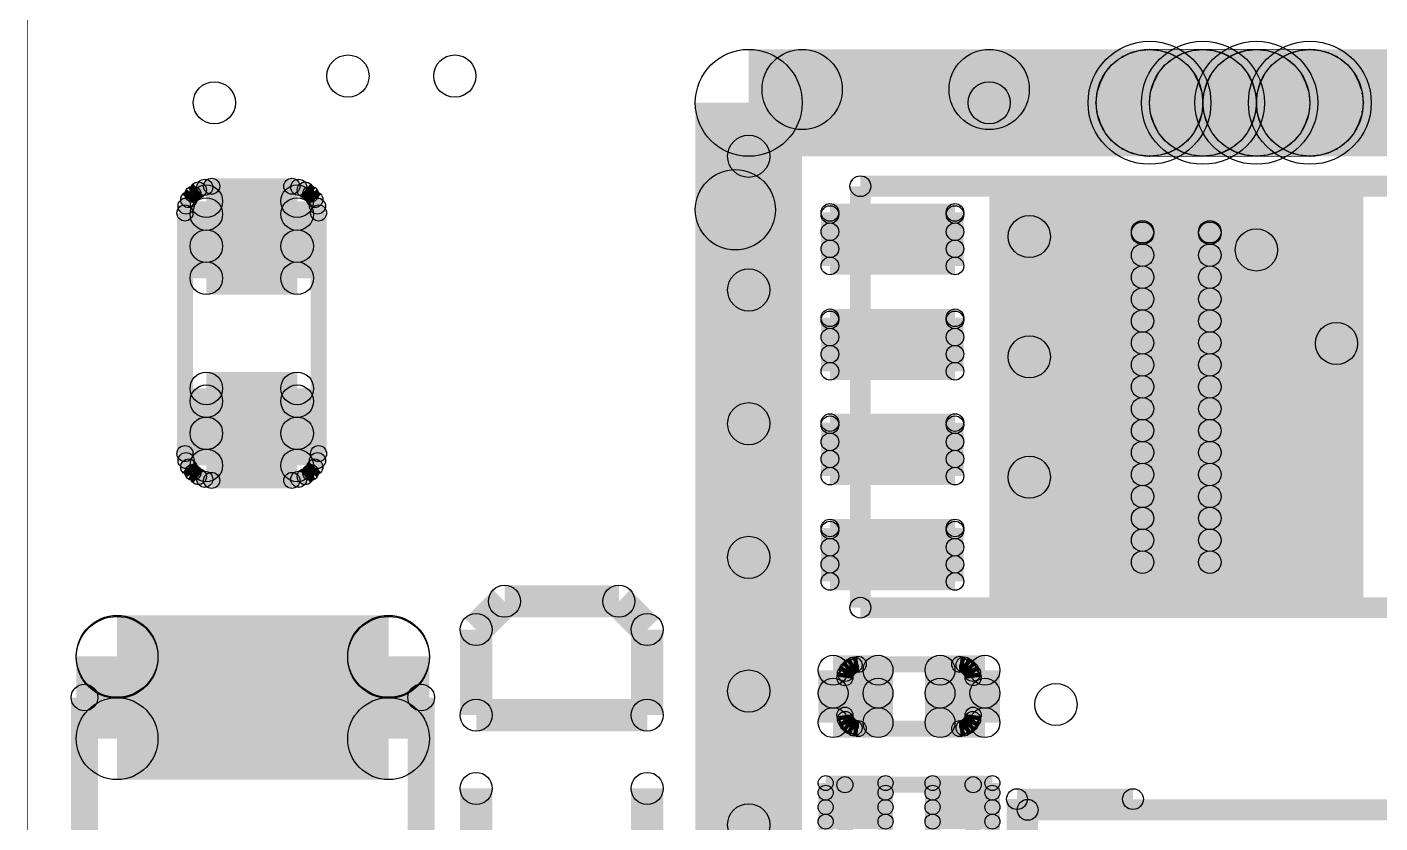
# Model space of a CAD drawing. Extents: x 0 to 126, y 0 to 22.
# Drawn here: x 5.84 to 12.27, y 12.98 to 16.76 of the extents above; entities that cross this region are included whole.
import ezdxf

# ---------------------------------------------------------------- set-up
doc = ezdxf.new("R2010")
doc.units = 0
doc.layers.get('0').update_dxf_attribs({"linetype": 'CONTINUOUS'})
for name, color, linetype in [('SEEEDSTUDIOXIAONRF52840V1_1_GTO', 10, 'CONTINUOUS'), ('SEEEDSTUDIOXIAONRF52840V1_1_GTS', 9, 'CONTINUOUS'), ('SEEEDSTUDIOXIAONRF52840V1_1_TXT', 12, 'CONTINUOUS')]:
    doc.layers.add(name, color=color, linetype=linetype)

# ---------------------------------------------------------------- blocks, each defined once
blk = doc.blocks.new('RECTANGLE_61')
blk.add_solid([(0.889, 1.016), (0.889, -1.016), (-0.889, 1.016), (-0.889, -1.016)])
blk = doc.blocks.new('ROUND_1')
blk.add_circle((0, 0), 0.00127)
blk = doc.blocks.new('ROUND_5')
blk.add_circle((0, 0), 0.254)
blk = doc.blocks.new('ROUND_2')
blk.add_circle((0, 0), 0)
blk = doc.blocks.new('ROUND_3')
blk.add_circle((0, 0), 0.0635)
blk = doc.blocks.new('ROUND_35')
blk.add_circle((0, 0), 0.0381)
blk = doc.blocks.new('ROUND_62')
blk.add_circle((0, 0), 0.0495)
blk = doc.blocks.new('ROUND_12')
blk.add_circle((0, 0), 0.2921)
blk = doc.blocks.new('ROUND_19')
blk.add_circle((0, 0), 0.0762)
blk = doc.blocks.new('ROUND_59')
blk.add_circle((0, 0), 0.1905)
blk = doc.blocks.new('ROUND_67')
blk.add_circle((0, 0), 0.0356)
blk = doc.blocks.new('ROUND_68')
blk.add_circle((0, 0), 0.0711)
blk = doc.blocks.new('ROUND_72')
blk.add_circle((0, 0), 0.0419)
blk = doc.blocks.new('ROUND_73')
blk.add_circle((0, 0), 0.0533)
blk = doc.blocks.new('ROUND_81')
blk.add_circle((0, 0), 0.1943)
blk = doc.blocks.new('ROUND_83')
blk.add_circle((0, 0), 0.0775)
blk = doc.blocks.new('ROUND_85')
blk.add_circle((0, 0), 0.1003)

msp = doc.modelspace()

# ---------------------------------------------------------------- linework, layer by layer
at = {"layer": 'SEEEDSTUDIOXIAONRF52840V1_1_GTO'}
for points, const_width in [([(5.842, 17.1577), (5.842, 3.1877)], 0.00254), ([(9.271, 16.3957), (9.271, 3.9497)], 0.508), ([(19.812, 16.3957), (9.271, 16.3957)], 0.508), ([(11.01344, 16.59128), (10.98042, 16.55826)], 0.00254), ([(11.049, 16.61668), (11.01344, 16.59128)], 0.00254), ([(11.08964, 16.63446), (11.049, 16.61668)], 0.00254), ([(11.13282, 16.64462), (11.08964, 16.63446)], 0.00254), ([(11.176, 16.6497), (11.13282, 16.64462)], 0.00254), ([(11.938, 16.6497), (11.176, 16.6497)], 0.00254), ([(11.98118, 16.64462), (11.938, 16.6497)], 0.00254), ([(12.02436, 16.63446), (11.98118, 16.64462)], 0.00254), ([(12.065, 16.61668), (12.02436, 16.63446)], 0.00254), ([(12.10056, 16.59128), (12.065, 16.61668)], 0.00254), ([(12.13358, 16.55826), (12.10056, 16.59128)], 0.00254), ([(10.98042, 16.55826), (10.95502, 16.5227)], 0.00254), ([(12.15898, 16.5227), (12.13358, 16.55826)], 0.00254), ([(10.93724, 16.48206), (10.92708, 16.43888)], 0.00254), ([(10.95502, 16.5227), (10.93724, 16.48206)], 0.00254), ([(12.17676, 16.48206), (12.15898, 16.5227)], 0.00254), ([(12.18692, 16.43888), (12.17676, 16.48206)], 0.00254), ([(10.92708, 16.43888), (10.922, 16.3957)], 0.00254), ([(12.192, 16.3957), (12.18692, 16.43888)], 0.00254), ([(10.922, 16.3957), (10.92708, 16.35252)], 0.00254), ([(10.92708, 16.35252), (10.93724, 16.30934)], 0.00254), ([(12.17676, 16.30934), (12.18692, 16.35252)], 0.00254), ([(12.18692, 16.35252), (12.192, 16.3957)], 0.00254), ([(10.93724, 16.30934), (10.95502, 16.2687)], 0.00254), ([(10.95502, 16.2687), (10.98042, 16.23314)], 0.00254), ([(12.13358, 16.23314), (12.15898, 16.2687)], 0.00254), ([(12.15898, 16.2687), (12.17676, 16.30934)], 0.00254), ([(10.98042, 16.23314), (11.01344, 16.20012)], 0.00254), ([(12.10056, 16.20012), (12.13358, 16.23314)], 0.00254), ([(11.01344, 16.20012), (11.049, 16.17472)], 0.00254), ([(11.049, 16.17472), (11.08964, 16.15694)], 0.00254), ([(11.08964, 16.15694), (11.13282, 16.14678)], 0.00254), ([(11.13282, 16.14678), (11.176, 16.1417)], 0.00254), ([(11.176, 16.1417), (11.938, 16.1417)], 0.00254), ([(11.938, 16.1417), (11.98118, 16.14678)], 0.00254), ([(11.98118, 16.14678), (12.02436, 16.15694)], 0.00254), ([(12.02436, 16.15694), (12.065, 16.17472)], 0.00254), ([(12.065, 16.17472), (12.10056, 16.20012)], 0.00254), ([(6.6548, 15.98168), (6.6294, 15.96136)], 0.0762), ([(6.68528, 15.99438), (6.6548, 15.98168)], 0.0762), ([(6.7183, 15.99946), (6.68528, 15.99438)], 0.0762), ([(7.0993, 15.99946), (6.7183, 15.99946)], 0.0762), ([(7.13232, 15.99438), (7.0993, 15.99946)], 0.0762), ([(7.1628, 15.98168), (7.13232, 15.99438)], 0.0762), ([(7.1882, 15.96136), (7.1628, 15.98168)], 0.0762), ([(9.80186, 13.99794), (9.80186, 15.99946)], 0.09906), ([(9.80186, 15.99946), (12.80414, 15.99946)], 0.09906), ([(6.60908, 15.93596), (6.59638, 15.90548)], 0.0762), ([(6.6294, 15.96136), (6.60908, 15.93596)], 0.0762), ([(7.20852, 15.93596), (7.1882, 15.96136)], 0.0762), ([(7.22122, 15.90548), (7.20852, 15.93596)], 0.0762), ([(6.59638, 15.90548), (6.5913, 15.87246)], 0.0762), ([(6.5913, 15.87246), (6.5913, 14.72946)], 0.0762), ([(7.2263, 15.87246), (7.22122, 15.90548)], 0.0762), ([(7.2263, 14.72946), (7.2263, 15.87246)], 0.0762), ([(6.5913, 14.72946), (6.59638, 14.69644)], 0.0762), ([(6.59638, 14.69644), (6.60908, 14.66596)], 0.0762), ([(7.20852, 14.66596), (7.22122, 14.69644)], 0.0762), ([(7.22122, 14.69644), (7.2263, 14.72946)], 0.0762), ([(6.60908, 14.66596), (6.6294, 14.64056)], 0.0762), ([(6.6294, 14.64056), (6.6548, 14.62024)], 0.0762), ([(7.1628, 14.62024), (7.1882, 14.64056)], 0.0762), ([(7.1882, 14.64056), (7.20852, 14.66596)], 0.0762), ([(6.6548, 14.62024), (6.68528, 14.60754)], 0.0762), ([(6.68528, 14.60754), (6.7183, 14.60246)], 0.0762), ([(6.7183, 14.60246), (7.0993, 14.60246)], 0.0762), ([(7.0993, 14.60246), (7.13232, 14.60754)], 0.0762), ([(7.13232, 14.60754), (7.1628, 14.62024)], 0.0762), ([(12.60348, 13.99794), (9.80186, 13.99794)], 0.09906), ([(9.7536, 13.716), (9.77138, 13.72616)], 0.0762), ([(9.77138, 13.72616), (9.7917, 13.7287)], 0.0762), ([(9.7917, 13.7287), (10.2743, 13.7287)], 0.0762), ([(10.2743, 13.7287), (10.29462, 13.72616)], 0.0762), ([(10.29462, 13.72616), (10.3124, 13.716)], 0.0762), ([(9.7282, 13.6652), (9.73074, 13.68552)], 0.0762), ([(9.7282, 13.4874), (9.7282, 13.6652)], 0.0762), ([(9.73074, 13.68552), (9.7409, 13.7033)], 0.0762), ([(9.7409, 13.7033), (9.7536, 13.716)], 0.0762), ([(10.3124, 13.716), (10.3251, 13.7033)], 0.0762), ([(10.3251, 13.7033), (10.33526, 13.68552)], 0.0762), ([(10.33526, 13.68552), (10.3378, 13.6652)], 0.0762), ([(10.3378, 13.6652), (10.3378, 13.4874)], 0.0762), ([(6.11378, 10.37082), (6.11378, 13.57122)], 0.127), ([(6.11378, 13.57122), (7.71398, 13.57122)], 0.127), ([(7.71398, 13.57122), (7.71398, 10.37082)], 0.127), ([(9.73074, 13.46708), (9.7282, 13.4874)], 0.0762), ([(9.7409, 13.4493), (9.73074, 13.46708)], 0.0762), ([(10.33526, 13.46708), (10.3251, 13.4493)], 0.0762), ([(10.3378, 13.4874), (10.33526, 13.46708)], 0.0762), ([(9.7536, 13.4366), (9.7409, 13.4493)], 0.0762), ([(9.77138, 13.42644), (9.7536, 13.4366)], 0.0762), ([(9.7917, 13.4239), (9.77138, 13.42644)], 0.0762), ([(10.2743, 13.4239), (9.7917, 13.4239)], 0.0762), ([(10.29462, 13.42644), (10.2743, 13.4239)], 0.0762), ([(10.3124, 13.4366), (10.29462, 13.42644)], 0.0762), ([(10.3251, 13.4493), (10.3124, 13.4366)], 0.0762), ([(10.3378, 13.1572), (9.7282, 13.1572)], 0.0762), ([(9.7282, 13.1572), (9.7282, 12.8524)], 0.0762), ([(10.3378, 12.8524), (10.3378, 13.1572)], 0.0762), ([(10.54608, 12.53744), (10.54608, 13.08862)], 0.09906), ([(10.54608, 13.08862), (11.09726, 13.08862)], 0.09906), ([(10.59688, 6.03758), (10.59688, 13.03782)], 0.09906), ([(10.59688, 13.03782), (17.59712, 13.03782)], 0.09906)]:
    msp.add_lwpolyline(points, dxfattribs=dict(at, const_width=const_width))
for points in [[(10.99566, 16.57604), (11.03376, 16.60652)], [(11.03376, 16.60652), (11.07948, 16.62938)], [(11.07948, 16.62938), (11.1252, 16.64462)], [(11.1252, 16.64462), (11.176, 16.6497)], [(11.176, 16.6497), (11.2268, 16.64462)], [(11.2268, 16.64462), (11.27252, 16.62938)], [(11.24966, 16.57604), (11.28776, 16.60652)], [(11.27252, 16.62938), (11.31824, 16.60652)], [(11.28776, 16.60652), (11.33348, 16.62938)], [(11.31824, 16.60652), (11.35634, 16.57604)], [(11.33348, 16.62938), (11.3792, 16.64462)], [(11.3792, 16.64462), (11.43, 16.6497)], [(11.43, 16.6497), (11.4808, 16.64462)], [(11.4808, 16.64462), (11.52652, 16.62938)], [(11.50366, 16.57604), (11.54176, 16.60652)], [(11.52652, 16.62938), (11.57224, 16.60652)], [(11.54176, 16.60652), (11.58748, 16.62938)], [(11.57224, 16.60652), (11.61034, 16.57604)], [(11.58748, 16.62938), (11.6332, 16.64462)], [(11.6332, 16.64462), (11.684, 16.6497)], [(11.684, 16.6497), (11.7348, 16.64462)], [(11.7348, 16.64462), (11.78052, 16.62938)], [(11.75766, 16.57604), (11.79576, 16.60652)], [(11.78052, 16.62938), (11.82624, 16.60652)], [(11.79576, 16.60652), (11.84148, 16.62938)], [(11.82624, 16.60652), (11.86434, 16.57604)], [(11.84148, 16.62938), (11.8872, 16.64462)], [(11.8872, 16.64462), (11.938, 16.6497)], [(11.938, 16.6497), (11.9888, 16.64462)], [(11.9888, 16.64462), (12.03452, 16.62938)], [(12.03452, 16.62938), (12.08024, 16.60652)], [(12.08024, 16.60652), (12.11834, 16.57604)], [(10.94232, 16.49222), (10.96518, 16.53794)], [(10.96518, 16.53794), (10.99566, 16.57604)], [(11.19632, 16.49222), (11.21918, 16.53794)], [(11.21918, 16.53794), (11.24966, 16.57604)], [(11.35634, 16.57604), (11.38682, 16.53794)], [(11.38682, 16.53794), (11.40968, 16.49222)], [(11.45032, 16.49222), (11.47318, 16.53794)], [(11.47318, 16.53794), (11.50366, 16.57604)], [(11.61034, 16.57604), (11.64082, 16.53794)], [(11.64082, 16.53794), (11.66368, 16.49222)], [(11.70432, 16.49222), (11.72718, 16.53794)], [(11.72718, 16.53794), (11.75766, 16.57604)], [(11.86434, 16.57604), (11.89482, 16.53794)], [(11.89482, 16.53794), (11.91768, 16.49222)], [(12.11834, 16.57604), (12.14882, 16.53794)], [(12.14882, 16.53794), (12.17168, 16.49222)], [(10.92708, 16.4465), (10.94232, 16.49222)], [(11.18108, 16.4465), (11.19632, 16.49222)], [(11.40968, 16.49222), (11.42492, 16.4465)], [(11.43508, 16.4465), (11.45032, 16.49222)], [(11.66368, 16.49222), (11.67892, 16.4465)], [(11.68908, 16.4465), (11.70432, 16.49222)], [(11.91768, 16.49222), (11.93292, 16.4465)], [(12.17168, 16.49222), (12.18692, 16.4465)], [(10.922, 16.3957), (10.92708, 16.4465)], [(11.176, 16.3957), (11.18108, 16.4465)], [(11.42492, 16.4465), (11.43, 16.3957)], [(11.43, 16.3957), (11.43508, 16.4465)], [(11.67892, 16.4465), (11.684, 16.3957)], [(11.684, 16.3957), (11.68908, 16.4465)], [(11.93292, 16.4465), (11.938, 16.3957)], [(12.18692, 16.4465), (12.192, 16.3957)], [(10.92708, 16.3449), (10.922, 16.3957)], [(10.94232, 16.29918), (10.92708, 16.3449)], [(11.18108, 16.3449), (11.176, 16.3957)], [(11.19632, 16.29918), (11.18108, 16.3449)], [(11.42492, 16.3449), (11.40968, 16.29918)], [(11.43, 16.3957), (11.42492, 16.3449)], [(11.43508, 16.3449), (11.43, 16.3957)], [(11.45032, 16.29918), (11.43508, 16.3449)], [(11.67892, 16.3449), (11.66368, 16.29918)], [(11.684, 16.3957), (11.67892, 16.3449)], [(11.68908, 16.3449), (11.684, 16.3957)], [(11.70432, 16.29918), (11.68908, 16.3449)], [(11.93292, 16.3449), (11.91768, 16.29918)], [(11.938, 16.3957), (11.93292, 16.3449)], [(12.18692, 16.3449), (12.17168, 16.29918)], [(12.192, 16.3957), (12.18692, 16.3449)], [(10.96518, 16.25346), (10.94232, 16.29918)], [(11.21918, 16.25346), (11.19632, 16.29918)], [(11.40968, 16.29918), (11.38682, 16.25346)], [(11.47318, 16.25346), (11.45032, 16.29918)], [(11.66368, 16.29918), (11.64082, 16.25346)], [(11.72718, 16.25346), (11.70432, 16.29918)], [(11.91768, 16.29918), (11.89482, 16.25346)], [(12.17168, 16.29918), (12.14882, 16.25346)], [(10.99566, 16.21536), (10.96518, 16.25346)], [(11.03376, 16.18488), (10.99566, 16.21536)], [(11.24966, 16.21536), (11.21918, 16.25346)], [(11.28776, 16.18488), (11.24966, 16.21536)], [(11.35634, 16.21536), (11.31824, 16.18488)], [(11.38682, 16.25346), (11.35634, 16.21536)], [(11.50366, 16.21536), (11.47318, 16.25346)], [(11.54176, 16.18488), (11.50366, 16.21536)], [(11.61034, 16.21536), (11.57224, 16.18488)], [(11.64082, 16.25346), (11.61034, 16.21536)], [(11.75766, 16.21536), (11.72718, 16.25346)], [(11.79576, 16.18488), (11.75766, 16.21536)], [(11.86434, 16.21536), (11.82624, 16.18488)], [(11.89482, 16.25346), (11.86434, 16.21536)], [(12.11834, 16.21536), (12.08024, 16.18488)], [(12.14882, 16.25346), (12.11834, 16.21536)], [(11.07948, 16.16202), (11.03376, 16.18488)], [(11.1252, 16.14678), (11.07948, 16.16202)], [(11.176, 16.1417), (11.1252, 16.14678)], [(11.2268, 16.14678), (11.176, 16.1417)], [(11.27252, 16.16202), (11.2268, 16.14678)], [(11.31824, 16.18488), (11.27252, 16.16202)], [(11.33348, 16.16202), (11.28776, 16.18488)], [(11.3792, 16.14678), (11.33348, 16.16202)], [(11.43, 16.1417), (11.3792, 16.14678)], [(11.4808, 16.14678), (11.43, 16.1417)], [(11.52652, 16.16202), (11.4808, 16.14678)], [(11.57224, 16.18488), (11.52652, 16.16202)], [(11.58748, 16.16202), (11.54176, 16.18488)], [(11.6332, 16.14678), (11.58748, 16.16202)], [(11.684, 16.1417), (11.6332, 16.14678)], [(11.7348, 16.14678), (11.684, 16.1417)], [(11.78052, 16.16202), (11.7348, 16.14678)], [(11.82624, 16.18488), (11.78052, 16.16202)], [(11.84148, 16.16202), (11.79576, 16.18488)], [(11.8872, 16.14678), (11.84148, 16.16202)], [(11.938, 16.1417), (11.8872, 16.14678)], [(11.9888, 16.14678), (11.938, 16.1417)], [(12.03452, 16.16202), (11.9888, 16.14678)], [(12.08024, 16.18488), (12.03452, 16.16202)]]:
    msp.add_lwpolyline(points, dxfattribs=at)
at = {"layer": 'SEEEDSTUDIOXIAONRF52840V1_1_GTS'}
for points, const_width in [([(5.842, 17.1577), (5.842, 3.1877)], 0.00254), ([(9.525, 16.4592), (10.414, 16.4592)], 0.381), ([(11.01344, 16.59128), (10.98042, 16.55826)], 0.00254), ([(11.049, 16.61668), (11.01344, 16.59128)], 0.00254), ([(11.08964, 16.63446), (11.049, 16.61668)], 0.00254), ([(11.13282, 16.64462), (11.08964, 16.63446)], 0.00254), ([(11.176, 16.6497), (11.13282, 16.64462)], 0.00254), ([(11.938, 16.6497), (11.176, 16.6497)], 0.00254), ([(11.98118, 16.64462), (11.938, 16.6497)], 0.00254), ([(12.02436, 16.63446), (11.98118, 16.64462)], 0.00254), ([(12.065, 16.61668), (12.02436, 16.63446)], 0.00254), ([(12.10056, 16.59128), (12.065, 16.61668)], 0.00254), ([(12.13358, 16.55826), (12.10056, 16.59128)], 0.00254), ([(10.98042, 16.55826), (10.95502, 16.5227)], 0.00254), ([(12.15898, 16.5227), (12.13358, 16.55826)], 0.00254), ([(10.93724, 16.48206), (10.92708, 16.43888)], 0.00254), ([(10.95502, 16.5227), (10.93724, 16.48206)], 0.00254), ([(12.17676, 16.48206), (12.15898, 16.5227)], 0.00254), ([(12.18692, 16.43888), (12.17676, 16.48206)], 0.00254), ([(10.92708, 16.43888), (10.922, 16.3957)], 0.00254), ([(12.192, 16.3957), (12.18692, 16.43888)], 0.00254), ([(10.922, 16.3957), (10.92708, 16.35252)], 0.00254), ([(10.92708, 16.35252), (10.93724, 16.30934)], 0.00254), ([(12.17676, 16.30934), (12.18692, 16.35252)], 0.00254), ([(12.18692, 16.35252), (12.192, 16.3957)], 0.00254), ([(10.93724, 16.30934), (10.95502, 16.2687)], 0.00254), ([(10.95502, 16.2687), (10.98042, 16.23314)], 0.00254), ([(12.13358, 16.23314), (12.15898, 16.2687)], 0.00254), ([(12.15898, 16.2687), (12.17676, 16.30934)], 0.00254), ([(10.98042, 16.23314), (11.01344, 16.20012)], 0.00254), ([(12.10056, 16.20012), (12.13358, 16.23314)], 0.00254), ([(11.01344, 16.20012), (11.049, 16.17472)], 0.00254), ([(11.049, 16.17472), (11.08964, 16.15694)], 0.00254), ([(11.08964, 16.15694), (11.13282, 16.14678)], 0.00254), ([(11.13282, 16.14678), (11.176, 16.1417)], 0.00254), ([(11.176, 16.1417), (11.938, 16.1417)], 0.00254), ([(11.938, 16.1417), (11.98118, 16.14678)], 0.00254), ([(11.98118, 16.14678), (12.02436, 16.15694)], 0.00254), ([(12.02436, 16.15694), (12.065, 16.17472)], 0.00254), ([(12.065, 16.17472), (12.10056, 16.20012)], 0.00254), ([(9.2075, 9.5377), (9.2075, 15.8877)], 0.381), ([(6.6929, 15.56258), (6.6929, 15.92834)], 0.15494), ([(6.6929, 15.92834), (7.1247, 15.92834)], 0.15494), ([(7.1247, 15.56258), (7.1247, 15.92834)], 0.15494), ([(6.6929, 15.86738), (7.1247, 15.86738)], 0.15494), ([(10.25144, 15.875), (9.65708, 15.875)], 0.08382), ([(9.65708, 15.621), (9.65708, 15.875)], 0.08382), ([(9.65708, 15.86484), (10.25144, 15.86484)], 0.08382), ([(10.25144, 15.875), (10.25144, 15.621)], 0.08382), ([(10.25144, 15.78356), (9.65708, 15.78356)], 0.08382), ([(11.14298, 14.21384), (11.14298, 15.78356)], 0.10668), ([(11.14298, 15.78356), (11.46302, 15.78356)], 0.10668), ([(11.14298, 15.77594), (11.46302, 15.77594)], 0.10668), ([(11.46302, 15.78356), (11.46302, 14.21384)], 0.10668), ([(7.1247, 15.71498), (6.6929, 15.71498)], 0.15494), ([(9.65708, 15.70228), (10.25144, 15.70228)], 0.08382), ([(11.46302, 15.6718), (11.14298, 15.6718)], 0.10668), ([(7.1247, 15.56258), (6.6929, 15.56258)], 0.15494), ([(10.25144, 15.621), (9.65708, 15.621)], 0.08382), ([(11.14298, 15.56766), (11.46302, 15.56766)], 0.10668), ([(11.46302, 15.46352), (11.14298, 15.46352)], 0.10668), ([(10.25144, 15.37462), (9.65708, 15.37462)], 0.08382), ([(9.65708, 15.12062), (9.65708, 15.37462)], 0.08382), ([(9.65708, 15.36446), (10.25144, 15.36446)], 0.08382), ([(10.25144, 15.37462), (10.25144, 15.12062)], 0.08382), ([(11.14298, 15.35938), (11.46302, 15.35938)], 0.10668), ([(10.25144, 15.28318), (9.65708, 15.28318)], 0.08382), ([(11.46302, 15.25524), (11.14298, 15.25524)], 0.10668), ([(9.65708, 15.2019), (10.25144, 15.2019)], 0.08382), ([(11.14298, 15.1511), (11.46302, 15.1511)], 0.10668), ([(6.6929, 14.67358), (6.6929, 15.03934)], 0.15494), ([(6.6929, 15.03934), (7.1247, 15.03934)], 0.15494), ([(7.1247, 14.67358), (7.1247, 15.03934)], 0.15494), ([(10.25144, 15.12062), (9.65708, 15.12062)], 0.08382), ([(6.6929, 14.97838), (7.1247, 14.97838)], 0.15494), ([(11.46302, 15.04696), (11.14298, 15.04696)], 0.10668), ([(11.14298, 14.94282), (11.46302, 14.94282)], 0.10668), ([(7.1247, 14.82598), (6.6929, 14.82598)], 0.15494), ([(10.25144, 14.87678), (9.65708, 14.87678)], 0.08382), ([(9.65708, 14.62278), (9.65708, 14.87678)], 0.08382), ([(9.65708, 14.86662), (10.25144, 14.86662)], 0.08382), ([(10.25144, 14.87678), (10.25144, 14.62278)], 0.08382), ([(11.46302, 14.83868), (11.14298, 14.83868)], 0.10668), ([(10.25144, 14.78534), (9.65708, 14.78534)], 0.08382), ([(7.1247, 14.67358), (6.6929, 14.67358)], 0.15494), ([(9.65708, 14.70406), (10.25144, 14.70406)], 0.08382), ([(11.14298, 14.73454), (11.46302, 14.73454)], 0.10668), ([(10.25144, 14.62278), (9.65708, 14.62278)], 0.08382), ([(11.46302, 14.6304), (11.14298, 14.6304)], 0.10668), ([(11.14298, 14.52626), (11.46302, 14.52626)], 0.10668), ([(11.46302, 14.42212), (11.14298, 14.42212)], 0.10668), ([(10.25144, 14.3764), (9.65708, 14.3764)], 0.08382), ([(9.65708, 14.1224), (9.65708, 14.3764)], 0.08382), ([(9.65708, 14.36624), (10.25144, 14.36624)], 0.08382), ([(10.25144, 14.3764), (10.25144, 14.1224)], 0.08382), ([(11.14298, 14.31798), (11.46302, 14.31798)], 0.10668), ([(10.25144, 14.28496), (9.65708, 14.28496)], 0.08382), ([(9.65708, 14.20368), (10.25144, 14.20368)], 0.08382), ([(11.46302, 14.21384), (11.14298, 14.21384)], 0.10668), ([(10.25144, 14.1224), (9.65708, 14.1224)], 0.08382), ([(8.11022, 14.02842), (7.9756, 13.8938)], 0.1524), ([(8.65378, 14.02842), (8.11022, 14.02842)], 0.1524), ([(8.7884, 13.8938), (8.65378, 14.02842)], 0.1524), ([(7.55904, 13.7668), (6.26872, 13.7668)], 0.38862), ([(6.26872, 13.37564), (6.26872, 13.7668)], 0.38862), ([(6.26872, 13.76172), (7.55904, 13.76172)], 0.38862), ([(7.55904, 13.7668), (7.55904, 13.37564)], 0.38862), ([(7.9756, 13.8938), (7.9756, 13.4874)], 0.1524), ([(8.7884, 13.4874), (8.7884, 13.8938)], 0.1524), ([(9.67232, 13.45184), (9.67232, 13.70076)], 0.14224), ([(9.67232, 13.70076), (9.88568, 13.70076)], 0.14224), ([(9.88568, 13.70076), (9.88568, 13.45184)], 0.14224), ([(10.18032, 13.45184), (10.18032, 13.70076)], 0.14224), ([(10.18032, 13.70076), (10.39368, 13.70076)], 0.14224), ([(10.39368, 13.70076), (10.39368, 13.45184)], 0.14224), ([(9.88568, 13.59154), (9.67232, 13.59154)], 0.14224), ([(10.39368, 13.59154), (10.18032, 13.59154)], 0.14224), ([(7.55904, 13.37564), (6.26872, 13.37564)], 0.38862), ([(7.9756, 13.4874), (8.7884, 13.4874)], 0.1524), ([(9.88568, 13.45184), (9.67232, 13.45184)], 0.14224), ([(10.39368, 13.45184), (10.18032, 13.45184)], 0.14224), ([(7.9756, 12.5984), (7.9756, 13.13942)], 0.1524), ([(8.7884, 13.13942), (8.7884, 12.5984)], 0.1524), ([(9.63676, 12.84478), (9.63676, 13.16482)], 0.07112), ([(9.63676, 13.16482), (9.92124, 13.16482)], 0.07112), ([(9.92124, 13.16482), (9.92124, 12.84478)], 0.07112), ([(10.14476, 12.84478), (10.14476, 13.16482)], 0.07112), ([(10.14476, 13.16482), (10.42924, 13.16482)], 0.07112), ([(10.42924, 13.16482), (10.42924, 12.84478)], 0.07112), ([(9.63676, 13.1191), (9.92124, 13.1191)], 0.07112), ([(10.14476, 13.1191), (10.42924, 13.1191)], 0.07112), ([(9.92124, 13.05052), (9.63676, 13.05052)], 0.07112), ([(10.42924, 13.05052), (10.14476, 13.05052)], 0.07112), ([(9.63676, 12.98194), (9.92124, 12.98194)], 0.07112), ([(10.14476, 12.98194), (10.42924, 12.98194)], 0.07112)]:
    msp.add_lwpolyline(points, dxfattribs=dict(at, const_width=const_width))
for points in [[(10.99566, 16.57604), (11.03376, 16.60652)], [(11.03376, 16.60652), (11.07948, 16.62938)], [(11.07948, 16.62938), (11.1252, 16.64462)], [(11.1252, 16.64462), (11.176, 16.6497)], [(11.176, 16.6497), (11.2268, 16.64462)], [(11.2268, 16.64462), (11.27252, 16.62938)], [(11.24966, 16.57604), (11.28776, 16.60652)], [(11.27252, 16.62938), (11.31824, 16.60652)], [(11.28776, 16.60652), (11.33348, 16.62938)], [(11.31824, 16.60652), (11.35634, 16.57604)], [(11.33348, 16.62938), (11.3792, 16.64462)], [(11.3792, 16.64462), (11.43, 16.6497)], [(11.43, 16.6497), (11.4808, 16.64462)], [(11.4808, 16.64462), (11.52652, 16.62938)], [(11.50366, 16.57604), (11.54176, 16.60652)], [(11.52652, 16.62938), (11.57224, 16.60652)], [(11.54176, 16.60652), (11.58748, 16.62938)], [(11.57224, 16.60652), (11.61034, 16.57604)], [(11.58748, 16.62938), (11.6332, 16.64462)], [(11.6332, 16.64462), (11.684, 16.6497)], [(11.684, 16.6497), (11.7348, 16.64462)], [(11.7348, 16.64462), (11.78052, 16.62938)], [(11.75766, 16.57604), (11.79576, 16.60652)], [(11.78052, 16.62938), (11.82624, 16.60652)], [(11.79576, 16.60652), (11.84148, 16.62938)], [(11.82624, 16.60652), (11.86434, 16.57604)], [(11.84148, 16.62938), (11.8872, 16.64462)], [(11.8872, 16.64462), (11.938, 16.6497)], [(11.938, 16.6497), (11.9888, 16.64462)], [(11.9888, 16.64462), (12.03452, 16.62938)], [(12.03452, 16.62938), (12.08024, 16.60652)], [(12.08024, 16.60652), (12.11834, 16.57604)], [(10.94232, 16.49222), (10.96518, 16.53794)], [(10.96518, 16.53794), (10.99566, 16.57604)], [(11.19632, 16.49222), (11.21918, 16.53794)], [(11.21918, 16.53794), (11.24966, 16.57604)], [(11.35634, 16.57604), (11.38682, 16.53794)], [(11.38682, 16.53794), (11.40968, 16.49222)], [(11.45032, 16.49222), (11.47318, 16.53794)], [(11.47318, 16.53794), (11.50366, 16.57604)], [(11.61034, 16.57604), (11.64082, 16.53794)], [(11.64082, 16.53794), (11.66368, 16.49222)], [(11.70432, 16.49222), (11.72718, 16.53794)], [(11.72718, 16.53794), (11.75766, 16.57604)], [(11.86434, 16.57604), (11.89482, 16.53794)], [(11.89482, 16.53794), (11.91768, 16.49222)], [(12.11834, 16.57604), (12.14882, 16.53794)], [(12.14882, 16.53794), (12.17168, 16.49222)], [(10.92708, 16.4465), (10.94232, 16.49222)], [(11.18108, 16.4465), (11.19632, 16.49222)], [(11.40968, 16.49222), (11.42492, 16.4465)], [(11.43508, 16.4465), (11.45032, 16.49222)], [(11.66368, 16.49222), (11.67892, 16.4465)], [(11.68908, 16.4465), (11.70432, 16.49222)], [(11.91768, 16.49222), (11.93292, 16.4465)], [(12.17168, 16.49222), (12.18692, 16.4465)], [(10.922, 16.3957), (10.92708, 16.4465)], [(11.176, 16.3957), (11.18108, 16.4465)], [(11.42492, 16.4465), (11.43, 16.3957)], [(11.43, 16.3957), (11.43508, 16.4465)], [(11.67892, 16.4465), (11.684, 16.3957)], [(11.684, 16.3957), (11.68908, 16.4465)], [(11.93292, 16.4465), (11.938, 16.3957)], [(12.18692, 16.4465), (12.192, 16.3957)], [(10.92708, 16.3449), (10.922, 16.3957)], [(10.94232, 16.29918), (10.92708, 16.3449)], [(11.18108, 16.3449), (11.176, 16.3957)], [(11.19632, 16.29918), (11.18108, 16.3449)], [(11.42492, 16.3449), (11.40968, 16.29918)], [(11.43, 16.3957), (11.42492, 16.3449)], [(11.43508, 16.3449), (11.43, 16.3957)], [(11.45032, 16.29918), (11.43508, 16.3449)], [(11.67892, 16.3449), (11.66368, 16.29918)], [(11.684, 16.3957), (11.67892, 16.3449)], [(11.68908, 16.3449), (11.684, 16.3957)], [(11.70432, 16.29918), (11.68908, 16.3449)], [(11.93292, 16.3449), (11.91768, 16.29918)], [(11.938, 16.3957), (11.93292, 16.3449)], [(12.18692, 16.3449), (12.17168, 16.29918)], [(12.192, 16.3957), (12.18692, 16.3449)], [(10.96518, 16.25346), (10.94232, 16.29918)], [(11.21918, 16.25346), (11.19632, 16.29918)], [(11.40968, 16.29918), (11.38682, 16.25346)], [(11.47318, 16.25346), (11.45032, 16.29918)], [(11.66368, 16.29918), (11.64082, 16.25346)], [(11.72718, 16.25346), (11.70432, 16.29918)], [(11.91768, 16.29918), (11.89482, 16.25346)], [(12.17168, 16.29918), (12.14882, 16.25346)], [(10.99566, 16.21536), (10.96518, 16.25346)], [(11.03376, 16.18488), (10.99566, 16.21536)], [(11.24966, 16.21536), (11.21918, 16.25346)], [(11.28776, 16.18488), (11.24966, 16.21536)], [(11.35634, 16.21536), (11.31824, 16.18488)], [(11.38682, 16.25346), (11.35634, 16.21536)], [(11.50366, 16.21536), (11.47318, 16.25346)], [(11.54176, 16.18488), (11.50366, 16.21536)], [(11.61034, 16.21536), (11.57224, 16.18488)], [(11.64082, 16.25346), (11.61034, 16.21536)], [(11.75766, 16.21536), (11.72718, 16.25346)], [(11.79576, 16.18488), (11.75766, 16.21536)], [(11.86434, 16.21536), (11.82624, 16.18488)], [(11.89482, 16.25346), (11.86434, 16.21536)], [(12.11834, 16.21536), (12.08024, 16.18488)], [(12.14882, 16.25346), (12.11834, 16.21536)], [(11.07948, 16.16202), (11.03376, 16.18488)], [(11.1252, 16.14678), (11.07948, 16.16202)], [(11.176, 16.1417), (11.1252, 16.14678)], [(11.2268, 16.14678), (11.176, 16.1417)], [(11.27252, 16.16202), (11.2268, 16.14678)], [(11.31824, 16.18488), (11.27252, 16.16202)], [(11.33348, 16.16202), (11.28776, 16.18488)], [(11.3792, 16.14678), (11.33348, 16.16202)], [(11.43, 16.1417), (11.3792, 16.14678)], [(11.4808, 16.14678), (11.43, 16.1417)], [(11.52652, 16.16202), (11.4808, 16.14678)], [(11.57224, 16.18488), (11.52652, 16.16202)], [(11.58748, 16.16202), (11.54176, 16.18488)], [(11.6332, 16.14678), (11.58748, 16.16202)], [(11.684, 16.1417), (11.6332, 16.14678)], [(11.7348, 16.14678), (11.684, 16.1417)], [(11.78052, 16.16202), (11.7348, 16.14678)], [(11.82624, 16.18488), (11.78052, 16.16202)], [(11.84148, 16.16202), (11.79576, 16.18488)], [(11.8872, 16.14678), (11.84148, 16.16202)], [(11.938, 16.1417), (11.8872, 16.14678)], [(11.9888, 16.14678), (11.938, 16.1417)], [(12.03452, 16.16202), (11.9888, 16.14678)], [(12.08024, 16.18488), (12.03452, 16.16202)]]:
    msp.add_lwpolyline(points, dxfattribs=at)

# ---------------------------------------------------------------- block references
at = {"layer": 'SEEEDSTUDIOXIAONRF52840V1_1_GTO'}
for name, p in [('ROUND_2', (11.176, 16.6497)), ('ROUND_2', (11.43, 16.6497)), ('ROUND_2', (11.684, 16.6497)), ('ROUND_2', (11.938, 16.6497)), ('ROUND_2', (11.1252, 16.64462)), ('ROUND_2', (11.2268, 16.64462)), ('ROUND_2', (11.3792, 16.64462)), ('ROUND_2', (11.4808, 16.64462)), ('ROUND_2', (11.6332, 16.64462)), ('ROUND_2', (11.7348, 16.64462)), ('ROUND_2', (11.8872, 16.64462)), ('ROUND_2', (11.9888, 16.64462)), ('ROUND_2', (11.07948, 16.62938)), ('ROUND_2', (11.27252, 16.62938)), ('ROUND_2', (11.33348, 16.62938)), ('ROUND_2', (11.52652, 16.62938)), ('ROUND_2', (11.58748, 16.62938)), ('ROUND_2', (11.78052, 16.62938)), ('ROUND_2', (11.84148, 16.62938)), ('ROUND_2', (12.03452, 16.62938)), ('ROUND_2', (11.03376, 16.60652)), ('ROUND_2', (11.31824, 16.60652)), ('ROUND_2', (11.28776, 16.60652)), ('ROUND_2', (11.57224, 16.60652)), ('ROUND_2', (11.54176, 16.60652)), ('ROUND_2', (11.82624, 16.60652)), ('ROUND_2', (11.79576, 16.60652)), ('ROUND_2', (12.08024, 16.60652)), ('ROUND_5', (9.271, 16.3957)), ('ROUND_5', (9.271, 16.3957)), ('ROUND_1', (11.01344, 16.59128)), ('ROUND_1', (11.049, 16.61668)), ('ROUND_1', (11.08964, 16.63446)), ('ROUND_1', (11.13282, 16.64462)), ('ROUND_1', (11.176, 16.6497)), ('ROUND_1', (11.938, 16.6497)), ('ROUND_1', (11.98118, 16.64462)), ('ROUND_1', (12.02436, 16.63446)), ('ROUND_1', (12.065, 16.61668)), ('ROUND_1', (12.10056, 16.59128)), ('ROUND_2', (10.99566, 16.57604)), ('ROUND_2', (11.35634, 16.57604)), ('ROUND_2', (11.24966, 16.57604)), ('ROUND_2', (11.61034, 16.57604)), ('ROUND_2', (11.50366, 16.57604)), ('ROUND_2', (11.86434, 16.57604)), ('ROUND_2', (11.75766, 16.57604)), ('ROUND_2', (12.11834, 16.57604)), ('ROUND_2', (10.96518, 16.53794)), ('ROUND_2', (11.38682, 16.53794)), ('ROUND_2', (11.21918, 16.53794)), ('ROUND_2', (11.64082, 16.53794)), ('ROUND_2', (11.47318, 16.53794)), ('ROUND_2', (11.89482, 16.53794)), ('ROUND_2', (11.72718, 16.53794)), ('ROUND_2', (12.14882, 16.53794)), ('ROUND_1', (10.98042, 16.55826)), ('ROUND_1', (12.13358, 16.55826)), ('ROUND_2', (10.94232, 16.49222)), ('ROUND_2', (11.40968, 16.49222)), ('ROUND_2', (11.19632, 16.49222)), ('ROUND_2', (11.66368, 16.49222)), ('ROUND_2', (11.45032, 16.49222)), ('ROUND_2', (11.91768, 16.49222)), ('ROUND_2', (11.70432, 16.49222)), ('ROUND_2', (12.17168, 16.49222)), ('ROUND_1', (10.93724, 16.48206)), ('ROUND_1', (10.95502, 16.5227)), ('ROUND_1', (12.15898, 16.5227)), ('ROUND_1', (12.17676, 16.48206)), ('ROUND_2', (10.92708, 16.4465)), ('ROUND_2', (11.42492, 16.4465)), ('ROUND_2', (11.18108, 16.4465)), ('ROUND_2', (11.67892, 16.4465)), ('ROUND_2', (11.43508, 16.4465)), ('ROUND_2', (11.93292, 16.4465)), ('ROUND_2', (11.68908, 16.4465)), ('ROUND_2', (12.18692, 16.4465)), ('ROUND_1', (10.92708, 16.43888)), ('ROUND_1', (12.18692, 16.43888)), ('ROUND_2', (10.922, 16.3957)), ('ROUND_2', (11.43, 16.3957)), ('ROUND_2', (10.922, 16.3957)), ('ROUND_2', (11.176, 16.3957)), ('ROUND_2', (11.684, 16.3957)), ('ROUND_2', (11.176, 16.3957)), ('ROUND_2', (11.43, 16.3957)), ('ROUND_2', (11.938, 16.3957)), ('ROUND_2', (11.43, 16.3957)), ('ROUND_2', (11.684, 16.3957)), ('ROUND_2', (12.192, 16.3957)), ('ROUND_2', (11.684, 16.3957)), ('ROUND_2', (11.42492, 16.3449)), ('ROUND_2', (10.92708, 16.3449)), ('ROUND_2', (11.67892, 16.3449)), ('ROUND_2', (11.18108, 16.3449)), ('ROUND_2', (11.93292, 16.3449)), ('ROUND_2', (11.43508, 16.3449)), ('ROUND_2', (12.18692, 16.3449)), ('ROUND_2', (11.68908, 16.3449)), ('ROUND_1', (10.922, 16.3957)), ('ROUND_1', (10.92708, 16.35252)), ('ROUND_1', (12.18692, 16.35252)), ('ROUND_1', (12.192, 16.3957)), ('ROUND_2', (11.40968, 16.29918)), ('ROUND_2', (10.94232, 16.29918)), ('ROUND_2', (11.66368, 16.29918)), ('ROUND_2', (11.19632, 16.29918)), ('ROUND_2', (11.91768, 16.29918)), ('ROUND_2', (11.45032, 16.29918)), ('ROUND_2', (12.17168, 16.29918)), ('ROUND_2', (11.70432, 16.29918)), ('ROUND_1', (10.93724, 16.30934)), ('ROUND_1', (10.95502, 16.2687)), ('ROUND_1', (12.15898, 16.2687)), ('ROUND_1', (12.17676, 16.30934)), ('ROUND_2', (11.38682, 16.25346)), ('ROUND_2', (10.96518, 16.25346)), ('ROUND_2', (11.64082, 16.25346)), ('ROUND_2', (11.21918, 16.25346)), ('ROUND_2', (11.89482, 16.25346)), ('ROUND_2', (11.47318, 16.25346)), ('ROUND_2', (12.14882, 16.25346)), ('ROUND_2', (11.72718, 16.25346)), ('ROUND_2', (11.35634, 16.21536)), ('ROUND_2', (10.99566, 16.21536)), ('ROUND_2', (11.61034, 16.21536)), ('ROUND_2', (11.24966, 16.21536)), ('ROUND_2', (11.86434, 16.21536)), ('ROUND_2', (11.50366, 16.21536)), ('ROUND_2', (12.11834, 16.21536)), ('ROUND_2', (11.75766, 16.21536)), ('ROUND_1', (10.98042, 16.23314)), ('ROUND_1', (12.13358, 16.23314)), ('ROUND_2', (11.31824, 16.18488)), ('ROUND_2', (11.03376, 16.18488)), ('ROUND_2', (11.57224, 16.18488)), ('ROUND_2', (11.28776, 16.18488)), ('ROUND_2', (11.82624, 16.18488)), ('ROUND_2', (11.54176, 16.18488)), ('ROUND_2', (12.08024, 16.18488)), ('ROUND_2', (11.79576, 16.18488)), ('ROUND_2', (11.27252, 16.16202)), ('ROUND_2', (11.07948, 16.16202)), ('ROUND_2', (11.52652, 16.16202)), ('ROUND_2', (11.33348, 16.16202)), ('ROUND_2', (11.78052, 16.16202)), ('ROUND_2', (11.58748, 16.16202)), ('ROUND_2', (12.03452, 16.16202)), ('ROUND_2', (11.84148, 16.16202)), ('ROUND_2', (11.2268, 16.14678)), ('ROUND_2', (11.1252, 16.14678)), ('ROUND_2', (11.4808, 16.14678)), ('ROUND_2', (11.3792, 16.14678)), ('ROUND_2', (11.7348, 16.14678)), ('ROUND_2', (11.6332, 16.14678)), ('ROUND_2', (11.9888, 16.14678)), ('ROUND_2', (11.8872, 16.14678)), ('ROUND_2', (11.176, 16.1417)), ('ROUND_2', (11.43, 16.1417)), ('ROUND_2', (11.684, 16.1417)), ('ROUND_2', (11.938, 16.1417)), ('ROUND_1', (11.01344, 16.20012)), ('ROUND_1', (11.049, 16.17472)), ('ROUND_1', (11.08964, 16.15694)), ('ROUND_1', (11.13282, 16.14678)), ('ROUND_1', (11.176, 16.1417)), ('ROUND_1', (11.176, 16.1417)), ('ROUND_1', (11.938, 16.1417)), ('ROUND_1', (11.98118, 16.14678)), ('ROUND_1', (12.02436, 16.15694)), ('ROUND_1', (12.065, 16.17472)), ('ROUND_1', (12.10056, 16.20012)), ('ROUND_35', (6.6548, 15.98168)), ('ROUND_35', (6.68528, 15.99438)), ('ROUND_35', (6.7183, 15.99946)), ('ROUND_35', (7.0993, 15.99946)), ('ROUND_35', (7.13232, 15.99438)), ('ROUND_35', (7.1628, 15.98168)), ('ROUND_62', (9.80186, 15.99946)), ('RECTANGLE_61', (11.303, 14.9987)), ('ROUND_35', (6.60908, 15.93596)), ('ROUND_35', (6.6294, 15.96136)), ('ROUND_35', (7.1882, 15.96136)), ('ROUND_35', (7.20852, 15.93596)), ('ROUND_35', (6.5913, 15.87246)), ('ROUND_35', (6.59638, 15.90548)), ('ROUND_35', (7.22122, 15.90548)), ('ROUND_35', (7.2263, 15.87246)), ('ROUND_35', (6.5913, 14.72946)), ('ROUND_35', (6.59638, 14.69644)), ('ROUND_35', (7.22122, 14.69644)), ('ROUND_35', (7.2263, 14.72946)), ('ROUND_35', (7.2263, 14.72946)), ('ROUND_35', (6.60908, 14.66596)), ('ROUND_35', (6.6294, 14.64056)), ('ROUND_35', (7.1882, 14.64056)), ('ROUND_35', (7.20852, 14.66596)), ('ROUND_35', (6.6548, 14.62024)), ('ROUND_35', (6.68528, 14.60754)), ('ROUND_35', (6.7183, 14.60246)), ('ROUND_35', (7.0993, 14.60246)), ('ROUND_35', (7.13232, 14.60754)), ('ROUND_35', (7.1628, 14.62024)), ('ROUND_62', (9.80186, 13.99794)), ('ROUND_62', (9.80186, 13.99794)), ('ROUND_35', (9.77138, 13.72616)), ('ROUND_35', (9.7917, 13.7287)), ('ROUND_35', (10.2743, 13.7287)), ('ROUND_35', (10.29462, 13.72616)), ('ROUND_35', (9.7282, 13.6652)), ('ROUND_35', (9.73074, 13.68552)), ('ROUND_35', (9.7409, 13.7033)), ('ROUND_35', (9.7536, 13.716)), ('ROUND_35', (10.3124, 13.716)), ('ROUND_35', (10.3251, 13.7033)), ('ROUND_35', (10.33526, 13.68552)), ('ROUND_35', (10.3378, 13.6652)), ('ROUND_35', (10.3378, 13.6652)), ('ROUND_3', (6.11378, 13.57122)), ('ROUND_3', (7.71398, 13.57122)), ('ROUND_3', (7.71398, 13.57122)), ('ROUND_35', (9.7282, 13.4874)), ('ROUND_35', (9.73074, 13.46708)), ('ROUND_35', (10.33526, 13.46708)), ('ROUND_35', (10.3378, 13.4874)), ('ROUND_35', (9.7409, 13.4493)), ('ROUND_35', (9.7536, 13.4366)), ('ROUND_35', (9.77138, 13.42644)), ('ROUND_35', (9.7917, 13.4239)), ('ROUND_35', (10.2743, 13.4239)), ('ROUND_35', (10.29462, 13.42644)), ('ROUND_35', (10.3124, 13.4366)), ('ROUND_35', (10.3251, 13.4493)), ('ROUND_35', (9.7282, 13.1572)), ('ROUND_35', (10.3378, 13.1572)), ('ROUND_35', (10.3378, 13.1572)), ('ROUND_62', (10.54608, 13.08862)), ('ROUND_62', (11.09726, 13.08862)), ('ROUND_62', (10.59688, 13.03782))]:
    msp.add_blockref(name, p, dxfattribs=at)
at = {"layer": 'SEEEDSTUDIOXIAONRF52840V1_1_GTS'}
for name, p in [('ROUND_12', (11.176, 16.3957)), ('ROUND_12', (11.43, 16.3957)), ('ROUND_12', (11.684, 16.3957)), ('ROUND_12', (11.938, 16.3957)), ('ROUND_2', (11.176, 16.6497)), ('ROUND_2', (11.43, 16.6497)), ('ROUND_2', (11.684, 16.6497)), ('ROUND_2', (11.938, 16.6497)), ('ROUND_2', (11.1252, 16.64462)), ('ROUND_2', (11.2268, 16.64462)), ('ROUND_2', (11.3792, 16.64462)), ('ROUND_2', (11.4808, 16.64462)), ('ROUND_2', (11.6332, 16.64462)), ('ROUND_2', (11.7348, 16.64462)), ('ROUND_2', (11.8872, 16.64462)), ('ROUND_2', (11.9888, 16.64462)), ('ROUND_2', (11.07948, 16.62938)), ('ROUND_2', (11.27252, 16.62938)), ('ROUND_2', (11.33348, 16.62938)), ('ROUND_2', (11.52652, 16.62938)), ('ROUND_2', (11.58748, 16.62938)), ('ROUND_2', (11.78052, 16.62938)), ('ROUND_2', (11.84148, 16.62938)), ('ROUND_2', (12.03452, 16.62938)), ('ROUND_2', (11.03376, 16.60652)), ('ROUND_2', (11.31824, 16.60652)), ('ROUND_2', (11.28776, 16.60652)), ('ROUND_2', (11.57224, 16.60652)), ('ROUND_2', (11.54176, 16.60652)), ('ROUND_2', (11.82624, 16.60652)), ('ROUND_2', (11.79576, 16.60652)), ('ROUND_2', (12.08024, 16.60652)), ('ROUND_59', (9.525, 16.4592)), ('ROUND_59', (10.414, 16.4592)), ('ROUND_1', (11.01344, 16.59128)), ('ROUND_1', (11.049, 16.61668)), ('ROUND_1', (11.08964, 16.63446)), ('ROUND_1', (11.13282, 16.64462)), ('ROUND_1', (11.176, 16.6497)), ('ROUND_1', (11.938, 16.6497)), ('ROUND_1', (11.98118, 16.64462)), ('ROUND_1', (12.02436, 16.63446)), ('ROUND_1', (12.065, 16.61668)), ('ROUND_1', (12.10056, 16.59128)), ('ROUND_2', (10.99566, 16.57604)), ('ROUND_2', (11.35634, 16.57604)), ('ROUND_2', (11.24966, 16.57604)), ('ROUND_2', (11.61034, 16.57604)), ('ROUND_2', (11.50366, 16.57604)), ('ROUND_2', (11.86434, 16.57604)), ('ROUND_2', (11.75766, 16.57604)), ('ROUND_2', (12.11834, 16.57604)), ('ROUND_2', (10.96518, 16.53794)), ('ROUND_2', (11.38682, 16.53794)), ('ROUND_2', (11.21918, 16.53794)), ('ROUND_2', (11.64082, 16.53794)), ('ROUND_2', (11.47318, 16.53794)), ('ROUND_2', (11.89482, 16.53794)), ('ROUND_2', (11.72718, 16.53794)), ('ROUND_2', (12.14882, 16.53794)), ('ROUND_1', (10.98042, 16.55826)), ('ROUND_1', (12.13358, 16.55826)), ('ROUND_2', (10.94232, 16.49222)), ('ROUND_2', (11.40968, 16.49222)), ('ROUND_2', (11.19632, 16.49222)), ('ROUND_2', (11.66368, 16.49222)), ('ROUND_2', (11.45032, 16.49222)), ('ROUND_2', (11.91768, 16.49222)), ('ROUND_2', (11.70432, 16.49222)), ('ROUND_2', (12.17168, 16.49222)), ('ROUND_1', (10.93724, 16.48206)), ('ROUND_1', (10.95502, 16.5227)), ('ROUND_1', (12.15898, 16.5227)), ('ROUND_1', (12.17676, 16.48206)), ('ROUND_2', (10.92708, 16.4465)), ('ROUND_2', (11.42492, 16.4465)), ('ROUND_2', (11.18108, 16.4465)), ('ROUND_2', (11.67892, 16.4465)), ('ROUND_2', (11.43508, 16.4465)), ('ROUND_2', (11.93292, 16.4465)), ('ROUND_2', (11.68908, 16.4465)), ('ROUND_2', (12.18692, 16.4465)), ('ROUND_1', (10.92708, 16.43888)), ('ROUND_1', (12.18692, 16.43888)), ('ROUND_2', (10.922, 16.3957)), ('ROUND_2', (11.43, 16.3957)), ('ROUND_2', (10.922, 16.3957)), ('ROUND_2', (11.176, 16.3957)), ('ROUND_2', (11.684, 16.3957)), ('ROUND_2', (11.176, 16.3957)), ('ROUND_2', (11.43, 16.3957)), ('ROUND_2', (11.938, 16.3957)), ('ROUND_2', (11.43, 16.3957)), ('ROUND_2', (11.684, 16.3957)), ('ROUND_2', (12.192, 16.3957)), ('ROUND_2', (11.684, 16.3957)), ('ROUND_2', (11.42492, 16.3449)), ('ROUND_2', (10.92708, 16.3449)), ('ROUND_2', (11.67892, 16.3449)), ('ROUND_2', (11.18108, 16.3449)), ('ROUND_2', (11.93292, 16.3449)), ('ROUND_2', (11.43508, 16.3449)), ('ROUND_2', (12.18692, 16.3449)), ('ROUND_2', (11.68908, 16.3449)), ('ROUND_1', (10.922, 16.3957)), ('ROUND_1', (10.92708, 16.35252)), ('ROUND_1', (12.18692, 16.35252)), ('ROUND_1', (12.192, 16.3957)), ('ROUND_2', (11.40968, 16.29918)), ('ROUND_2', (10.94232, 16.29918)), ('ROUND_2', (11.66368, 16.29918)), ('ROUND_2', (11.19632, 16.29918)), ('ROUND_2', (11.91768, 16.29918)), ('ROUND_2', (11.45032, 16.29918)), ('ROUND_2', (12.17168, 16.29918)), ('ROUND_2', (11.70432, 16.29918)), ('ROUND_1', (10.93724, 16.30934)), ('ROUND_1', (10.95502, 16.2687)), ('ROUND_1', (12.15898, 16.2687)), ('ROUND_1', (12.17676, 16.30934)), ('ROUND_2', (11.38682, 16.25346)), ('ROUND_2', (10.96518, 16.25346)), ('ROUND_2', (11.64082, 16.25346)), ('ROUND_2', (11.21918, 16.25346)), ('ROUND_2', (11.89482, 16.25346)), ('ROUND_2', (11.47318, 16.25346)), ('ROUND_2', (12.14882, 16.25346)), ('ROUND_2', (11.72718, 16.25346)), ('ROUND_2', (11.35634, 16.21536)), ('ROUND_2', (10.99566, 16.21536)), ('ROUND_2', (11.61034, 16.21536)), ('ROUND_2', (11.24966, 16.21536)), ('ROUND_2', (11.86434, 16.21536)), ('ROUND_2', (11.50366, 16.21536)), ('ROUND_2', (12.11834, 16.21536)), ('ROUND_2', (11.75766, 16.21536)), ('ROUND_1', (10.98042, 16.23314)), ('ROUND_1', (12.13358, 16.23314)), ('ROUND_2', (11.31824, 16.18488)), ('ROUND_2', (11.03376, 16.18488)), ('ROUND_2', (11.57224, 16.18488)), ('ROUND_2', (11.28776, 16.18488)), ('ROUND_2', (11.82624, 16.18488)), ('ROUND_2', (11.54176, 16.18488)), ('ROUND_2', (12.08024, 16.18488)), ('ROUND_2', (11.79576, 16.18488)), ('ROUND_2', (11.27252, 16.16202)), ('ROUND_2', (11.07948, 16.16202)), ('ROUND_2', (11.52652, 16.16202)), ('ROUND_2', (11.33348, 16.16202)), ('ROUND_2', (11.78052, 16.16202)), ('ROUND_2', (11.58748, 16.16202)), ('ROUND_2', (12.03452, 16.16202)), ('ROUND_2', (11.84148, 16.16202)), ('ROUND_2', (11.2268, 16.14678)), ('ROUND_2', (11.1252, 16.14678)), ('ROUND_2', (11.4808, 16.14678)), ('ROUND_2', (11.3792, 16.14678)), ('ROUND_2', (11.7348, 16.14678)), ('ROUND_2', (11.6332, 16.14678)), ('ROUND_2', (11.9888, 16.14678)), ('ROUND_2', (11.8872, 16.14678)), ('ROUND_2', (11.176, 16.1417)), ('ROUND_2', (11.43, 16.1417)), ('ROUND_2', (11.684, 16.1417)), ('ROUND_2', (11.938, 16.1417)), ('ROUND_1', (11.01344, 16.20012)), ('ROUND_1', (11.049, 16.17472)), ('ROUND_1', (11.08964, 16.15694)), ('ROUND_1', (11.13282, 16.14678)), ('ROUND_1', (11.176, 16.1417)), ('ROUND_1', (11.176, 16.1417)), ('ROUND_1', (11.938, 16.1417)), ('ROUND_1', (11.98118, 16.14678)), ('ROUND_1', (12.02436, 16.15694)), ('ROUND_1', (12.065, 16.17472)), ('ROUND_1', (12.10056, 16.20012)), ('ROUND_59', (9.2075, 15.8877)), ('ROUND_83', (6.6929, 15.92834)), ('ROUND_83', (7.1247, 15.92834)), ('ROUND_83', (7.1247, 15.92834)), ('ROUND_83', (6.6929, 15.86738)), ('ROUND_83', (7.1247, 15.86738)), ('ROUND_72', (9.65708, 15.875)), ('ROUND_72', (9.65708, 15.875)), ('ROUND_72', (9.65708, 15.86484)), ('ROUND_72', (10.25144, 15.875)), ('ROUND_72', (10.25144, 15.875)), ('ROUND_72', (10.25144, 15.86484)), ('ROUND_72', (9.65708, 15.78356)), ('ROUND_72', (10.25144, 15.78356)), ('ROUND_73', (11.14298, 15.78356)), ('ROUND_73', (11.14298, 15.77594)), ('ROUND_73', (11.46302, 15.78356)), ('ROUND_73', (11.46302, 15.77594)), ('ROUND_83', (6.6929, 15.71498)), ('ROUND_83', (7.1247, 15.71498)), ('ROUND_72', (9.65708, 15.70228)), ('ROUND_72', (10.25144, 15.70228)), ('ROUND_73', (11.14298, 15.6718)), ('ROUND_73', (11.46302, 15.6718)), ('ROUND_83', (6.6929, 15.56258)), ('ROUND_83', (7.1247, 15.56258)), ('ROUND_83', (7.1247, 15.56258)), ('ROUND_72', (9.65708, 15.621)), ('ROUND_72', (10.25144, 15.621)), ('ROUND_73', (11.14298, 15.56766)), ('ROUND_73', (11.46302, 15.56766)), ('ROUND_73', (11.14298, 15.46352)), ('ROUND_73', (11.46302, 15.46352)), ('ROUND_72', (9.65708, 15.37462)), ('ROUND_72', (9.65708, 15.37462)), ('ROUND_72', (9.65708, 15.36446)), ('ROUND_72', (10.25144, 15.37462)), ('ROUND_72', (10.25144, 15.37462)), ('ROUND_72', (10.25144, 15.36446)), ('ROUND_73', (11.14298, 15.35938)), ('ROUND_73', (11.46302, 15.35938)), ('ROUND_72', (9.65708, 15.28318)), ('ROUND_72', (10.25144, 15.28318)), ('ROUND_73', (11.14298, 15.25524)), ('ROUND_73', (11.46302, 15.25524)), ('ROUND_72', (9.65708, 15.2019)), ('ROUND_72', (10.25144, 15.2019)), ('ROUND_73', (11.14298, 15.1511)), ('ROUND_73', (11.46302, 15.1511)), ('ROUND_83', (6.6929, 15.03934)), ('ROUND_83', (7.1247, 15.03934)), ('ROUND_83', (7.1247, 15.03934)), ('ROUND_72', (9.65708, 15.12062)), ('ROUND_72', (10.25144, 15.12062)), ('ROUND_83', (6.6929, 14.97838)), ('ROUND_83', (7.1247, 14.97838)), ('ROUND_73', (11.14298, 15.04696)), ('ROUND_73', (11.46302, 15.04696)), ('ROUND_73', (11.14298, 14.94282)), ('ROUND_73', (11.46302, 14.94282)), ('ROUND_83', (6.6929, 14.82598)), ('ROUND_83', (7.1247, 14.82598)), ('ROUND_72', (9.65708, 14.87678)), ('ROUND_72', (9.65708, 14.87678)), ('ROUND_72', (9.65708, 14.86662)), ('ROUND_72', (10.25144, 14.87678)), ('ROUND_72', (10.25144, 14.87678)), ('ROUND_72', (10.25144, 14.86662)), ('ROUND_73', (11.14298, 14.83868)), ('ROUND_73', (11.46302, 14.83868)), ('ROUND_72', (9.65708, 14.78534)), ('ROUND_72', (10.25144, 14.78534)), ('ROUND_83', (6.6929, 14.67358)), ('ROUND_83', (7.1247, 14.67358)), ('ROUND_83', (7.1247, 14.67358)), ('ROUND_72', (9.65708, 14.70406)), ('ROUND_72', (10.25144, 14.70406)), ('ROUND_73', (11.14298, 14.73454)), ('ROUND_73', (11.46302, 14.73454)), ('ROUND_72', (9.65708, 14.62278)), ('ROUND_72', (10.25144, 14.62278)), ('ROUND_73', (11.14298, 14.6304)), ('ROUND_73', (11.46302, 14.6304)), ('ROUND_73', (11.14298, 14.52626)), ('ROUND_73', (11.46302, 14.52626)), ('ROUND_73', (11.14298, 14.42212)), ('ROUND_73', (11.46302, 14.42212)), ('ROUND_72', (9.65708, 14.3764)), ('ROUND_72', (9.65708, 14.3764)), ('ROUND_72', (9.65708, 14.36624)), ('ROUND_72', (10.25144, 14.3764)), ('ROUND_72', (10.25144, 14.3764)), ('ROUND_72', (10.25144, 14.36624)), ('ROUND_73', (11.14298, 14.31798)), ('ROUND_73', (11.46302, 14.31798)), ('ROUND_72', (9.65708, 14.28496)), ('ROUND_72', (10.25144, 14.28496)), ('ROUND_72', (9.65708, 14.20368)), ('ROUND_72', (10.25144, 14.20368)), ('ROUND_73', (11.14298, 14.21384)), ('ROUND_73', (11.14298, 14.21384)), ('ROUND_73', (11.46302, 14.21384)), ('ROUND_72', (9.65708, 14.1224)), ('ROUND_72', (10.25144, 14.1224)), ('ROUND_19', (8.11022, 14.02842)), ('ROUND_19', (8.65378, 14.02842)), ('ROUND_81', (6.26872, 13.7668)), ('ROUND_81', (6.26872, 13.7668)), ('ROUND_81', (6.26872, 13.76172)), ('ROUND_81', (7.55904, 13.7668)), ('ROUND_81', (7.55904, 13.7668)), ('ROUND_81', (7.55904, 13.76172)), ('ROUND_19', (7.9756, 13.8938)), ('ROUND_19', (8.7884, 13.8938)), ('ROUND_19', (8.7884, 13.8938)), ('ROUND_68', (9.67232, 13.70076)), ('ROUND_68', (9.88568, 13.70076)), ('ROUND_68', (10.18032, 13.70076)), ('ROUND_68', (10.39368, 13.70076)), ('ROUND_68', (9.67232, 13.59154)), ('ROUND_68', (9.88568, 13.59154)), ('ROUND_68', (10.18032, 13.59154)), ('ROUND_68', (10.39368, 13.59154)), ('ROUND_81', (6.26872, 13.37564)), ('ROUND_81', (7.55904, 13.37564)), ('ROUND_19', (7.9756, 13.4874)), ('ROUND_19', (8.7884, 13.4874)), ('ROUND_68', (9.67232, 13.45184)), ('ROUND_68', (9.88568, 13.45184)), ('ROUND_68', (9.88568, 13.45184)), ('ROUND_68', (10.18032, 13.45184)), ('ROUND_68', (10.39368, 13.45184)), ('ROUND_68', (10.39368, 13.45184)), ('ROUND_19', (7.9756, 13.13942)), ('ROUND_19', (8.7884, 13.13942)), ('ROUND_67', (9.63676, 13.16482)), ('ROUND_67', (9.92124, 13.16482)), ('ROUND_67', (10.14476, 13.16482)), ('ROUND_67', (10.42924, 13.16482)), ('ROUND_67', (9.63676, 13.1191)), ('ROUND_67', (9.92124, 13.1191)), ('ROUND_67', (10.14476, 13.1191)), ('ROUND_67', (10.42924, 13.1191)), ('ROUND_67', (9.63676, 13.05052)), ('ROUND_67', (9.92124, 13.05052)), ('ROUND_67', (10.14476, 13.05052)), ('ROUND_67', (10.42924, 13.05052)), ('ROUND_67', (9.63676, 12.98194)), ('ROUND_67', (9.92124, 12.98194)), ('ROUND_67', (10.14476, 12.98194)), ('ROUND_67', (10.42924, 12.98194))]:
    msp.add_blockref(name, p, dxfattribs=at)
at = {"layer": 'SEEEDSTUDIOXIAONRF52840V1_1_TXT'}
for name, p in [('ROUND_85', (7.366, 16.5227)), ('ROUND_85', (7.874, 16.5227)), ('ROUND_5', (11.176, 16.3957)), ('ROUND_5', (11.43, 16.3957)), ('ROUND_5', (11.684, 16.3957)), ('ROUND_5', (11.938, 16.3957)), ('ROUND_85', (6.731, 16.3957)), ('ROUND_85', (10.414, 16.3957)), ('ROUND_85', (9.271, 16.1417)), ('ROUND_85', (10.6045, 15.7607)), ('ROUND_85', (11.684, 15.6972)), ('ROUND_85', (9.271, 15.5067)), ('ROUND_85', (12.065, 15.2527)), ('ROUND_85', (10.6045, 15.1892)), ('ROUND_85', (9.271, 14.8717)), ('ROUND_85', (10.6045, 14.6177)), ('ROUND_85', (9.271, 14.2367)), ('ROUND_85', (9.271, 13.6017)), ('ROUND_85', (10.7315, 13.5382)), ('ROUND_85', (9.271, 12.9667))]:
    msp.add_blockref(name, p, dxfattribs=at)

doc.saveas('drawing.dxf')
